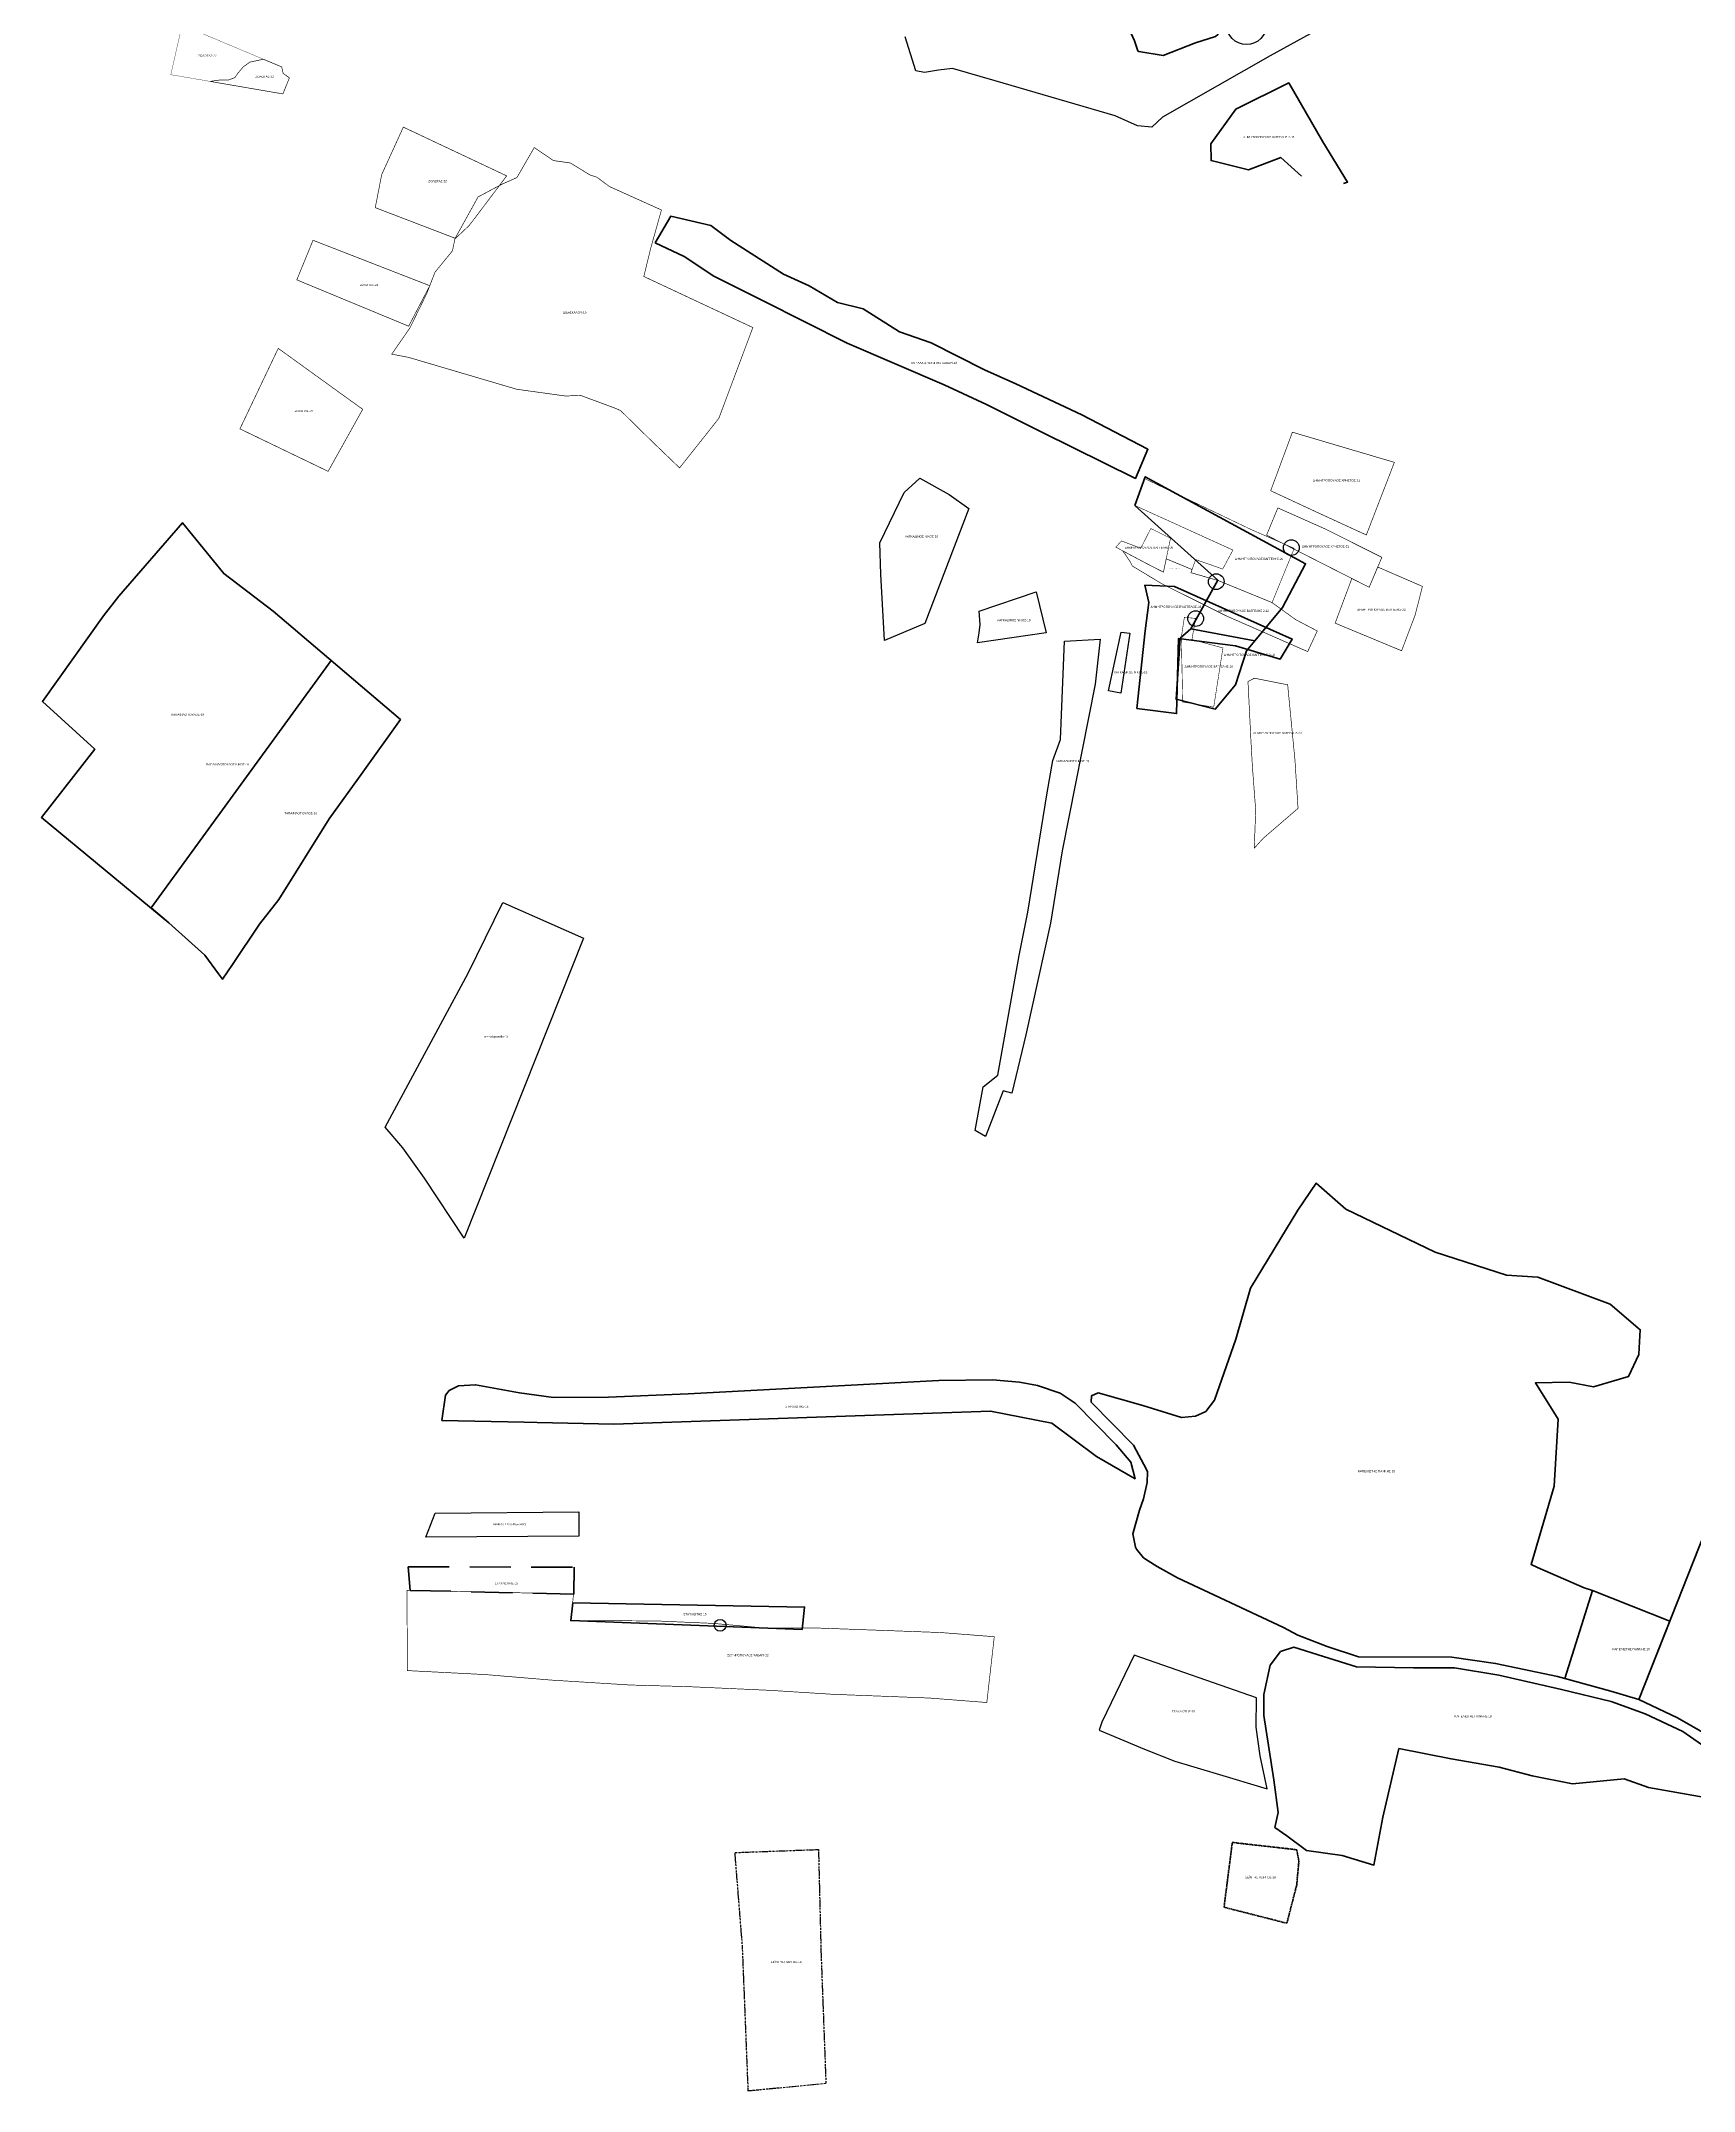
# Model space of a CAD drawing. Header units: metres. Extents: x 245125 to 394351, y 270578 to 4233311.
# Drawn here: x 267742 to 268509, y 4191771 to 4192723 of the extents above; entities that cross this region are included whole.
import ezdxf
from ezdxf.lldxf.tags import DXFTag

# ---------------------------------------------------------------- set-up
doc = ezdxf.new("R2010")
doc.units = ezdxf.units.M
doc.linetypes.add('HIDDEN2', pattern=[4.7625, 3.175, -1.5875])
doc.linetypes.add('t-orio', pattern=[0.79, 0.5, -0.12, 0.05, -0.12])
for name, color, linetype in [('Point_ID', 7, 'Continuous'), ('t-orio', 7, 't-orio'), ('topo2010', 207, 'Continuous'), ('topo2011', 23, 'Continuous'), ('topo2015', 137, 'Continuous'), ('topo2016', 36, 'Continuous'), ('topo2018', 5, 'Continuous'), ('topo2019', 6, 'Continuous'), ('topo2020', 3, 'Continuous'), ('topo2021', 4, 'Continuous'), ('topo2022', 30, 'Continuous'), ('topo2023', 41, 'Continuous')]:
    doc.layers.add(name, color=color, linetype=linetype)
doc.styles.get("Standard").update_dxf_attribs({"font": 'arial.ttf'})
tags = doc.linetypes.add('BORDER2', pattern=[0.875, 0.25, -0.125, 0.25, -0.125, 0, -0.125]).pattern_tags.tags
tags[14:15] = [DXFTag(74, 4), DXFTag(75, 0), DXFTag(340, '0'), DXFTag(46, 1.0), DXFTag(50, 0.0), DXFTag(44, 0.0), DXFTag(45, 0.0)]
tags[12:13] = [DXFTag(74, 4), DXFTag(75, 0), DXFTag(340, '0'), DXFTag(46, 1.0), DXFTag(50, 0.0), DXFTag(44, 0.0), DXFTag(45, 0.0)]
tags[10:11] = [DXFTag(74, 4), DXFTag(75, 0), DXFTag(340, '0'), DXFTag(46, 1.0), DXFTag(50, 0.0), DXFTag(44, 0.0), DXFTag(45, 0.0)]
tags[8:9] = [DXFTag(74, 4), DXFTag(75, 0), DXFTag(340, '0'), DXFTag(46, 1.0), DXFTag(50, 0.0), DXFTag(44, 0.0), DXFTag(45, 0.0)]
tags[6:7] = [DXFTag(74, 4), DXFTag(75, 0), DXFTag(340, '0'), DXFTag(46, 1.0), DXFTag(50, 0.0), DXFTag(44, 0.0), DXFTag(45, 0.0)]
tags[4:5] = [DXFTag(74, 4), DXFTag(75, 0), DXFTag(340, '0'), DXFTag(46, 1.0), DXFTag(50, 0.0), DXFTag(44, 0.0), DXFTag(45, 0.0)]
tags = doc.linetypes.add('DASHDOT2', pattern=[0.5, 0.25, -0.125, 0, -0.125]).pattern_tags.tags
tags[10:11] = [DXFTag(74, 4), DXFTag(75, 0), DXFTag(340, '0'), DXFTag(46, 1.0), DXFTag(50, 0.0), DXFTag(44, 0.0), DXFTag(45, 0.0)]
tags[8:9] = [DXFTag(74, 4), DXFTag(75, 0), DXFTag(340, '0'), DXFTag(46, 1.0), DXFTag(50, 0.0), DXFTag(44, 0.0), DXFTag(45, 0.0)]
tags[6:7] = [DXFTag(74, 4), DXFTag(75, 0), DXFTag(340, '0'), DXFTag(46, 1.0), DXFTag(50, 0.0), DXFTag(44, 0.0), DXFTag(45, 0.0)]
tags[4:5] = [DXFTag(74, 4), DXFTag(75, 0), DXFTag(340, '0'), DXFTag(46, 1.0), DXFTag(50, 0.0), DXFTag(44, 0.0), DXFTag(45, 0.0)]
tags = doc.linetypes.add('HIDDEN', pattern=[0.375, 0.25, -0.125]).pattern_tags.tags
tags[6:7] = [DXFTag(74, 4), DXFTag(75, 0), DXFTag(340, '0'), DXFTag(46, 1.0), DXFTag(50, 0.0), DXFTag(44, 0.0), DXFTag(45, 0.0)]
tags[4:5] = [DXFTag(74, 4), DXFTag(75, 0), DXFTag(340, '0'), DXFTag(46, 1.0), DXFTag(50, 0.0), DXFTag(44, 0.0), DXFTag(45, 0.0)]

msp = doc.modelspace()

# ---------------------------------------------------------------- linework, layer by layer
at = {"layer": 'Point_ID', "color": 1}
msp.add_circle((268057.09, 4191987.49), 2.74, dxfattribs=at)
at = {"layer": 'topo2010', "color": 207, "lineweight": -3}
for p, q in [((267940.15, 4192290.02), (267956.18, 4192322.82)), ((267956.18, 4192322.82), (267993.68, 4192306.28)), ((267993.68, 4192306.28), (267938.32, 4192167.08)), ((267901.72, 4192218.71), (267940.15, 4192290.02)), ((267909.86, 4192208.97), (267901.72, 4192218.71)), ((267919.96, 4192194.98), (267909.86, 4192208.97)), ((267938.32, 4192167.08), (267919.96, 4192194.98))]:
    msp.add_line(p, q, dxfattribs=at)
at = {"layer": 'topo2011', "color": 23}
for p, q in [((267920.53, 4192028.4), (267924.9, 4192039.56)), ((267924.9, 4192039.56), (267991.57, 4192040.19)), ((267924.9, 4192039.56), (267924.9, 4192039.56)), ((267991.57, 4192040.19), (267991.58, 4192028.79)), ((267991.58, 4192028.79), (267920.53, 4192028.4))]:
    msp.add_line(p, q, dxfattribs=at)
at = {"layer": 'topo2015', "color": 137, "lineweight": -3}
for p, q in [((268249.27, 4191973.66), (268234.29, 4191942.54)), ((268306.04, 4191953.76), (268249.27, 4191973.66)), ((268305.94, 4191940.16), (268306.04, 4191953.76)), ((268234.29, 4191942.54), (268232.97, 4191938.85)), ((268232.97, 4191938.85), (268254.02, 4191930.06)), ((268307.68, 4191926.9), (268305.94, 4191940.16)), ((268254.02, 4191930.06), (268268.13, 4191924.39)), ((268268.13, 4191924.39), (268287.35, 4191918.65)), ((268310.98, 4191911.59), (268307.68, 4191926.9)), ((268287.35, 4191918.65), (268310.98, 4191911.59))]:
    msp.add_line(p, q, dxfattribs=at)
at = {"layer": 'topo2015', "color": 137, "linetype": 'HIDDEN', "lineweight": 40, "ltscale": 4}
msp.add_lwpolyline([(267927.94, 4192082.45), (267929.69, 4192094.22), (267931.39, 4192096.41), (267935.63, 4192098.63), (267943.62, 4192099.14), (267963.96, 4192095.39), (267979.83, 4192093.26), (268005.34, 4192093.36), (268042.31, 4192094.88), (268158.56, 4192101.1), (268183.49, 4192101.35), (268196.06, 4192100.27), (268204.32, 4192098.75), (268214.84, 4192095.25), (268221.8, 4192090.58), (268240.97, 4192071.3), (268247.63, 4192063.19), (268249.65, 4192055.5), (268231.81, 4192065.85), (268211.07, 4192081.32), (268182.61, 4192086.86), (268007.71, 4192080.88), (267972.17, 4192081.64), (267966.12, 4192081.77), (267927.94, 4192082.45)], dxfattribs=at)
at = {"layer": 'topo2015', "color": 137, "linetype": 'HIDDEN2', "lineweight": 40, "ltscale": 6}
msp.add_lwpolyline([(267912.33, 4192014.64), (267989.33, 4192014.43), (267989.24, 4192001.93), (267913.28, 4192003.68), (267912.33, 4192014.64)], dxfattribs=at)
at = {"layer": 'topo2015', "color": 137, "linetype": 'HIDDEN', "lineweight": 40, "ltscale": 3}
msp.add_lwpolyline([(267988.76, 4191997.86), (268096.29, 4191995.94), (268095.13, 4191985.5), (267987.79, 4191989.66), (267988.76, 4191997.86)], dxfattribs=at)
msp.add_lwpolyline([(267988.76, 4191997.86), (268096.29, 4191995.94), (268095.13, 4191985.5), (267987.79, 4191989.66), (267988.76, 4191997.86)], dxfattribs=at)
at = {"layer": 'topo2016', "color": 36, "linetype": 'DASHDOT2', "lineweight": 40, "ltscale": 4}
msp.add_lwpolyline([(268026.98, 4192629.02), (268034.16, 4192641.3), (268052.75, 4192636.97), (268062.11, 4192630.04), (268086.52, 4192614.45), (268098.48, 4192609.06), (268111.55, 4192601.25), (268123.43, 4192598.36), (268140.35, 4192587.65), (268155.07, 4192582.56), (268179.83, 4192570.06), (268194.38, 4192563.63), (268224.98, 4192549.25), (268255.64, 4192533.21), (268249.79, 4192519.7), (268206.43, 4192541.17), (268206.43, 4192541.17), (268180.79, 4192554.03), (268161, 4192563.13), (268115.98, 4192582.45), (268076.72, 4192602.27), (268054.18, 4192613.5), (268040.43, 4192622.7)], close=True, dxfattribs=at)
at = {"layer": 'topo2018', "color": 5, "linetype": 'DASHDOT2', "lineweight": 60, "ltscale": 0.3}
for points in [[(268242.68, 4192737.33), (268249.41, 4192722.8), (268250.97, 4192718.07), (268251.39, 4192717.73), (268262.65, 4192715.93), (268277.74, 4192721.78), (268287, 4192724.77), (268288.08, 4192725.73), (268293.31, 4192730.4), (268297.81, 4192736.02), (268298.42, 4192736.45), (268285.49, 4192759.6), (268276.75, 4192751.53), (268262.85, 4192741.95), (268255.88, 4192738.01)], [(268249.6, 4192507.11), (268254.41, 4192520.49), (268328.8, 4192480.12), (268318.04, 4192459.83), (268305.19, 4192444.35), (268275.57, 4192449.91), (268288.14, 4192472.43)], [(268270.63, 4192445.5), (268275.57, 4192449.91), (268305.19, 4192444.35), (268301.36, 4192439.74), (268296.33, 4192423.92), (268286.85, 4192412.64), (268268.67, 4192417.2), (268270.63, 4192445.5)]]:
    msp.add_lwpolyline(points, close=True, dxfattribs=at)
at = {"layer": 'topo2018', "color": 5, "linetype": 'Continuous', "lineweight": 60, "ltscale": 0.3}
msp.add_lwpolyline([(268326.94, 4192659.88), (268317.3, 4192668.65), (268302.26, 4192662.9), (268284.96, 4192667.16), (268284.79, 4192674.95), (268296.36, 4192691.02), (268321.02, 4192703.18), (268336.73, 4192675.88), (268348.32, 4192657.19), (268346.45, 4192656.54)], dxfattribs=at)
at = {"layer": 'topo2018', "color": 5, "linetype": 'BORDER2', "lineweight": 40, "ltscale": 0.5}
msp.add_lwpolyline([(267826.22, 4192287.31), (267824.3, 4192289.81), (267817.98, 4192298.44), (267801.31, 4192313.49), (267742.13, 4192362.39), (267766.9, 4192393.99), (267742.58, 4192416.23), (267770.87, 4192455.97), (267770.87, 4192455.97), (267770.87, 4192455.97), (267778.12, 4192464.98), (267807.61, 4192499.13), (267826.75, 4192475.5), (267849.71, 4192458.05), (267875.45, 4192436.12), (267908.71, 4192407.74), (267891.21, 4192383.38), (267875.62, 4192361.68), (267852.33, 4192324.32), (267843.4, 4192312.89), (267830.83, 4192294.18)], close=True, dxfattribs=at)
at = {"layer": 'topo2018', "color": 5, "linetype": 'DASHDOT2', "lineweight": 60, "ltscale": 0.3, "flags": 128}
msp.add_lwpolyline([(268250.43, 4192412.87), (268268.9, 4192410.59), (268269.77, 4192445.37), (268296.3, 4192442.03), (268317.04, 4192435.81), (268322.62, 4192445.09), (268267.94, 4192469.49), (268254.14, 4192470.11), (268256.11, 4192462.15), (268254.39, 4192449.02)], close=True, dxfattribs=at)
at = {"layer": 'topo2018', "color": 5, "linetype": 'DASHDOT2', "lineweight": 60, "ltscale": 12, "flags": 128}
for points in [[(268449.08, 4191962.81), (268445.7, 4191963.75), (268417.01, 4191969.78), (268396.63, 4191972.63), (268353.42, 4191972.84), (268338.84, 4191977.67), (268325.25, 4191982.87), (268318.58, 4191986.42), (268269.33, 4192009.55), (268259.94, 4192014.7), (268255.73, 4192017.37), (268253.62, 4192018.72), (268250.39, 4192022.87), (268249.9, 4192023.72), (268248.65, 4192029.92), (268251.71, 4192040.96), (268253.56, 4192046.12), (268255.29, 4192053.78), (268255.4, 4192058.64), (268255.02, 4192059.82), (268248.87, 4192071.03), (268229.35, 4192091.09), (268229.37, 4192093.95), (268232.53, 4192095.29), (268253.32, 4192089.44), (268271.25, 4192083.97), (268277.68, 4192084.48), (268282.46, 4192086.72), (268286.53, 4192091.91), (268296.44, 4192120.21), (268303.17, 4192143.88), (268325.24, 4192180.11), (268333.66, 4192192.59), (268347.49, 4192180.63), (268388.89, 4192160.63), (268422.08, 4192150.02), (268436.6, 4192149.06), (268470.22, 4192136.45), (268484.13, 4192124.63), (268483.66, 4192116.19), (268483.49, 4192113.19), (268483.49, 4192113.19), (268483.49, 4192113.19), (268483.49, 4192113.19), (268483.49, 4192113.19), (268483.49, 4192113.19), (268483.49, 4192113.19), (268483.49, 4192113.19), (268478.69, 4192102.92), (268462.4, 4192098.15), (268451.07, 4192100.37), (268435.48, 4192099.98), (268446.09, 4192083.17), (268444.2, 4192051.97), (268433.45, 4192015.65), (268436.44, 4192014.28), (268458.1, 4192004.79), (268461.89, 4192003.56)], [(268483.5, 4191953.1), (268470.42, 4191956.98), (268449.08, 4191962.81), (268461.89, 4192003.56), (268497.81, 4191989.36)], [(268320.04, 4191889.74), (268314.6, 4191893.72), (268316.04, 4191900.63), (268314.07, 4191915.73), (268309.5, 4191945.66), (268309.5, 4191955.37), (268312.29, 4191969), (268317.2, 4191975.27), (268323.33, 4191977.31), (268337.15, 4191973.06), (268352.37, 4191968.18), (268378.94, 4191967.71), (268397.98, 4191967.77), (268418.48, 4191964.4), (268447.58, 4191957.63), (268470.56, 4191952.15), (268486.33, 4191946.44), (268503.88, 4191938.2), (268528.32, 4191921.2), (268540.56, 4191908.08), (268535.22, 4191903.89), (268487.94, 4191912.21), (268476.62, 4191916.29), (268452.68, 4191913.87), (268434.02, 4191917.61), (268418.62, 4191921.68), (268396.31, 4191925.5), (268372.12, 4191930.3), (268364.58, 4191898.51), (268360.51, 4191876.23), (268345.71, 4191880.59), (268329.23, 4191883.02)]]:
    msp.add_lwpolyline(points, close=True, dxfattribs=at)
at = {"layer": 'topo2018', "color": 5, "linetype": 'BORDER2', "lineweight": 60, "ltscale": 20}
msp.add_lwpolyline([(268534.12, 4192081.38), (268483.5, 4191953.1), (268483.5, 4191953.1), (268501.4, 4191944.61), (268515.12, 4191936.67)], dxfattribs=at)
at = {"layer": 'topo2018', "color": 1}
msp.add_circle((268301.38, 4192730.4), 9.36, dxfattribs=at)
at = {"layer": 'topo2019', "color": 6, "ltscale": 2}
for points in [[(268355.64, 4192739.57), (268312.3, 4192715.76), (268262.42, 4192687.25), (268257.4, 4192682.68), (268250.72, 4192683.26), (268240.39, 4192687.91), (268184.77, 4192704.19), (268164.96, 4192709.97), (268158.46, 4192709.11), (268152, 4192708.06), (268147.89, 4192708.75), (268142.95, 4192724.59)], [(268152.14, 4192452.29), (268133.44, 4192444.4), (268131.68, 4192475.21), (268131.17, 4192489.86), (268142.54, 4192513.22), (268149.78, 4192519.83), (268163.38, 4192512.25), (268172.56, 4192505.71), (268152.14, 4192452.29)], [(268177.24, 4192458.04), (268203.74, 4192467.09), (268208.47, 4192447.99), (268176.5, 4192443.35), (268177.3, 4192448.09), (268177.71, 4192451.93), (268177.24, 4192458.04)], [(268216.87, 4192444.15), (268233.44, 4192445.09), (268231.16, 4192424.21), (268215.79, 4192346.91), (268210.35, 4192313.33), (268198.98, 4192261.55), (268192.47, 4192234.45), (268188.41, 4192235.55), (268180.3, 4192214.36), (268175.46, 4192217.05), (268179.23, 4192237.33), (268186, 4192242.69), (268195.89, 4192298.37), (268199.85, 4192318.37), (268208.92, 4192373.84), (268211.57, 4192388.77), (268215.13, 4192398.58), (268216.87, 4192444.15)]]:
    msp.add_lwpolyline(points, dxfattribs=at)
at = {"layer": 'topo2019', "color": 6, "const_width": 0.3}
msp.add_lwpolyline([(268056.51, 4192547.57), (268038.28, 4192524.56), (268025.22, 4192537.11), (268010.98, 4192551.11), (268008.68, 4192552.16), (267992.34, 4192558.2), (267985.36, 4192557.92), (267962.71, 4192561.05), (267912.52, 4192575.85), (267904.7, 4192577.34), (267907.46, 4192581.32), (267913.17, 4192589.58), (267921.01, 4192605.65), (267924.75, 4192615.35), (267932.88, 4192625.3), (267934.04, 4192630.94), (267944.76, 4192650.3), (267955.93, 4192656.24), (267962.78, 4192659.29), (267970.84, 4192673.2), (267979.77, 4192667.17), (267987.64, 4192666.05), (267996.58, 4192660.56), (267999.9, 4192659.46), (268005.77, 4192655.1), (268029.87, 4192644.24), (268024.9, 4192626.56), (268021.68, 4192613.39), (268072.27, 4192589.69)], close=True, dxfattribs=at)
at = {"layer": 'topo2019', "color": 6, "lineweight": 35, "const_width": 0.3}
msp.add_lwpolyline([(267807.61, 4192499.13), (267826.75, 4192475.5), (267849.71, 4192458.05), (267875.45, 4192436.12), (267876.51, 4192435.22), (267908.71, 4192407.74), (267891.21, 4192383.38), (267875.62, 4192361.68), (267852.33, 4192324.32), (267843.4, 4192312.89), (267830.83, 4192294.18), (267826.22, 4192287.31), (267824.3, 4192289.81), (267817.98, 4192298.44), (267801.31, 4192313.49), (267793.01, 4192320.35), (267742.13, 4192362.39), (267766.9, 4192393.99), (267742.58, 4192416.23), (267770.87, 4192455.97), (267778.12, 4192464.98)], close=True, dxfattribs=at)
at = {"layer": 'topo2019', "color": 6, "ltscale": 2}
msp.add_lwpolyline([(268243.16, 4192448.39), (268247.27, 4192447.81), (268243.06, 4192419.96), (268237.4, 4192421.16)], close=True, dxfattribs=at)
at = {"layer": 'topo2019', "color": 6, "lineweight": 35}
msp.add_lwpolyline([(267876.51, 4192435.22), (267908.71, 4192407.74), (267891.21, 4192383.38), (267875.62, 4192361.68), (267852.33, 4192324.32), (267843.4, 4192312.89), (267830.83, 4192294.18), (267826.22, 4192287.31), (267824.3, 4192289.81), (267817.98, 4192298.44), (267801.31, 4192313.49), (267793.01, 4192320.35)], close=True, dxfattribs=at)
at = {"layer": 'topo2019', "color": 6, "linetype": 't-orio', "lineweight": 70}
msp.add_lwpolyline([(268294.8, 4191886.71), (268324.68, 4191883.34), (268325.67, 4191878.11), (268324.7, 4191867.03), (268320.1, 4191849.22), (268310.91, 4191851.57), (268290.96, 4191856.66)], close=True, dxfattribs=at)
at = {"layer": 'topo2019', "color": 6, "linetype": 't-orio', "ltscale": 2}
msp.add_lwpolyline([(268064, 4191882.02), (268102.75, 4191883.45), (268103.89, 4191835.93), (268106.2, 4191774.81), (268070.17, 4191771.37), (268067.5, 4191838.05), (268064, 4191882.02)], dxfattribs=at)
at = {"layer": 'topo2020', "color": 3, "linetype": 't-orio', "lineweight": 40, "ltscale": 15, "const_width": 0.25}
for points in [[(268249.6, 4192507.11), (268253.81, 4192519.73), (268303.4, 4192496.01), (268323.52, 4192487.21), (268313.24, 4192462.06), (268288.16, 4192472.32), (268275.6, 4192475.93), (268277.77, 4192482.03), (268290.34, 4192477.63), (268295.08, 4192486.43)], [(268256.99, 4192496.42), (268266.11, 4192491.88), (268262.83, 4192476.17), (268254.78, 4192480.3), (268244.31, 4192485.87), (268240.76, 4192487.81), (268243.34, 4192490.66), (268252.3, 4192487.3), (268256.99, 4192496.42)], [(268272.54, 4192455.21), (268277.71, 4192454.73), (268276.07, 4192444.93), (268290.44, 4192441), (268286.17, 4192413.52), (268271.78, 4192415.96), (268271.4, 4192433.42), (268271.13, 4192445.91)]]:
    msp.add_lwpolyline(points, close=True, dxfattribs=at)
at = {"layer": 'topo2021', "color": 4, "const_width": 0.3}
for points in [[(268322.68, 4192541.13), (268370.01, 4192527.13), (268356.99, 4192493.44), (268333.97, 4192504.02), (268315.34, 4192512.69), (268312.61, 4192513.96)], [(268315.93, 4192506), (268337.91, 4192496.23), (268364.19, 4192483.05), (268358.31, 4192469.16), (268310.69, 4192493.35)]]:
    msp.add_lwpolyline(points, close=True, dxfattribs=at)
at = {"layer": 'topo2021', "color": 1}
msp.add_circle((268322.19, 4192487.56), 3.64, dxfattribs=at)
at = {"layer": 'topo2022', "color": 30, "linetype": 't-orio', "ltscale": 25, "const_width": 0.15}
msp.add_lwpolyline([(267807.41, 4192730.04), (267845.32, 4192714.12), (267844.94, 4192714.15), (267838.85, 4192712.85), (267835.81, 4192710.68), (267833.42, 4192707.86), (267831.9, 4192705.69), (267829.08, 4192704.6), (267825.17, 4192704.6), (267820.61, 4192703.95), (267820.58, 4192703.88), (267802.15, 4192707.04)], close=True, dxfattribs=at)
at = {"layer": 'topo2022', "color": 30, "linetype": 't-orio', "ltscale": 35, "const_width": 0.3}
for points in [[(267845.32, 4192714.12), (267853.64, 4192710.63), (267854.28, 4192707.64), (267857.21, 4192705.56), (267854.19, 4192698.11), (267820.58, 4192703.88), (267820.61, 4192703.95), (267825.17, 4192704.6), (267829.08, 4192704.6), (267831.9, 4192705.69), (267833.42, 4192707.86), (267835.81, 4192710.68), (267838.85, 4192712.85), (267844.94, 4192714.15)], [(267910.08, 4192682.69), (267926.41, 4192674.99), (267958.05, 4192660.07), (267954.58, 4192655.47), (267940.72, 4192637.13), (267934.29, 4192631.06), (267897.05, 4192645.33), (267900.03, 4192660.64)], [(267868.17, 4192630.19), (267922.36, 4192609.1), (267912.55, 4192590.32), (267860.64, 4192611.82)], [(267852.03, 4192580.02), (267891.22, 4192551.74), (267876.85, 4192525.96), (267875.18, 4192522.96), (267851.82, 4192534.21), (267834.24, 4192542.68), (267840.99, 4192556.84)]]:
    msp.add_lwpolyline(points, close=True, dxfattribs=at)
at = {"layer": 'topo2022', "color": 30, "linetype": 't-orio', "ltscale": 45, "const_width": 0.3}
msp.add_lwpolyline([(268184.33, 4191982.18), (268180.86, 4191951.65), (268154.01, 4191953.74), (268109.21, 4191955.47), (268080.01, 4191957.31), (268041.92, 4191959.03), (268015.37, 4191959.77), (267978.68, 4191962.06), (267948.18, 4191964.61), (267911.98, 4191966.46), (267911.85, 4191988.01), (267911.85, 4192003.68), (267989.06, 4192002.02), (267987.81, 4191989.7), (268027.48, 4191989.5), (268054.08, 4191988.35), (268078.16, 4191986.18), (268095.22, 4191986.25), (268100.63, 4191986.27), (268135.89, 4191984.99), (268159.6, 4191984.11)], close=True, dxfattribs=at)
at = {"layer": 'topo2023', "color": 246, "linetype": 't-orio', "ltscale": 40, "const_width": 0.3}
for points in [[(268329.77, 4192439.31), (268291.93, 4192455.92), (268261.85, 4192470.94), (268248.37, 4192479.06), (268247.47, 4192480.93), (268243.96, 4192486.06), (268254.78, 4192480.3), (268262.83, 4192476.17), (268264.12, 4192482.38), (268276.12, 4192477.4), (268275.6, 4192475.93), (268288.16, 4192472.32), (268313.24, 4192462.06), (268324.19, 4192454.16), (268334.22, 4192448.88)], [(268362.25, 4192478.58), (268383.03, 4192469.57), (268379.67, 4192456.35), (268373.36, 4192439.7), (268342.53, 4192452.52), (268350.27, 4192473.25), (268358.31, 4192469.16)], [(268302.07, 4192425.43), (268305.04, 4192426.98), (268320.5, 4192423.91), (268320.77, 4192420.91), (268323.88, 4192388.89), (268325.29, 4192366.58), (268309.05, 4192352.59), (268304.98, 4192348.07), (268305.65, 4192365.68), (268304.13, 4192385.77), (268303.42, 4192398.31)]]:
    msp.add_lwpolyline(points, close=True, dxfattribs=at)
at = {"layer": 'topo2023', "color": 1}
for centre in [(268287.33, 4192471.77), (268277.78, 4192454.63)]:
    msp.add_circle(centre, 3.64, dxfattribs=at)

# ---------------------------------------------------------------- texts
at = {"layer": 't-orio', "color": 5, "insert": (268288.21, 4192458.72), "char_height": 1, "width": 41.4141, "attachment_point": 1}
msp.add_mtext('ΔΗΜΗΤΡΟΠΟΥΛΟΣ ΒΑΓΓΕΛΗΣ 2-18', dxfattribs=at)
at = {"layer": 'topo2010', "color": 207, "lineweight": 80, "ltscale": 20, "insert": (267947.75, 4192261.12), "char_height": 1, "width": 5.6681, "attachment_point": 1}
msp.add_mtext('manolopxarilis-10', dxfattribs=at)
at = {"layer": 'topo2011', "color": 23, "insert": (267951.67, 4192034.95), "char_height": 1, "width": 11.8739, "attachment_point": 1}
msp.add_mtext('xarilisbb-11(ορθογωνιες)', dxfattribs=at)
at = {"layer": 'topo2015', "color": 137, "char_height": 1, "width": 11.8739, "attachment_point": 1}
for insert in [(268087.4, 4192089.46), (267952.52, 4192007.47), (268040.05, 4191993.17)]:
    msp.add_mtext('ΣΤΑΥΛΙΩΤΗΣ-15', dxfattribs=dict(at, insert=insert))
at = {"layer": 'topo2015', "color": 137, "lineweight": 80, "ltscale": 20, "insert": (268266.73, 4191948.05), "char_height": 1, "width": 4.9743, "attachment_point": 1}
msp.add_mtext('ΣΤΑΥΛΙΩΤΗΣ-15', dxfattribs=at)
at = {"layer": 'topo2016', "color": 36, "insert": (268145.64, 4192573.78), "char_height": 1, "width": 24.3101, "attachment_point": 1}
msp.add_mtext('ΓΚΡΙΛΛΑ ΑΡΒΑΝΙΤΗΣ ΧΑΒΑΡΙ-16', dxfattribs=at)
at = {"layer": 'topo2018', "color": 5, "char_height": 1, "attachment_point": 1}
for s, insert, width in [('ΔΗΜΗΤΡΟΠΟΥΛΟΣ ΒΑΓΓΕΛΗΣ 2-18', (268299.88, 4192678.61), 37.7995), ('ΔΗΜΗΤΡΟΠΟΥΛΟΣ EYAΓΓΕΛΟΣ-18', (268256.87, 4192460.6), 42.9094), ('ΔΗΜΗΤΡΟΠΟΥΛΟΣ ΒΑΓΓΕΛΗΣ 2-18', (268290.9, 4192438.29), 35.3873), ('KAΠΕΛΙΩΤΗΣ ΓΙΑΝΝΗΣ-18', (268353.04, 4192059.53), 66.5918), ('KAΠΕΛΙΩΤΗΣ ΓΙΑΝΝΗΣ-18', (268471.24, 4191976.94), 39.4303), ('KAΠΕΛΙΩΤΗΣ ΓΙΑΝΝΗΣ-18', (268397.92, 4191945.76), 39.8031)]:
    msp.add_mtext(s, dxfattribs=dict(at, insert=insert, width=width))
at = {"layer": 'topo2018', "color": 5, "lineweight": 80, "ltscale": 20, "insert": (267818.51, 4192387.49), "char_height": 1, "width": 53.6558, "attachment_point": 1}
msp.add_mtext('ΠΑΠΑΦΙΛΟΠΟΥΛΟΣ NIKOΣ-18', dxfattribs=at)
at = {"layer": 'topo2019', "color": 6, "insert": (267984.15, 4192597.16), "char_height": 1, "width": 4.9743, "attachment_point": 1}
msp.add_mtext('ΔΙΔΑΣΚΑΛΟΥ-19', dxfattribs=at)
at = {"layer": 'topo2019', "color": 6, "lineweight": 80, "ltscale": 20, "char_height": 1, "attachment_point": 1}
for s, insert, width in [('ΛΑΓΚΑΔΙΝΟΣ ΝΙΚΟΣ-19', (268142.82, 4192493.26), 35.9913), ('ΛΑΓΚΑΔΙΝΟΣ ΝΙΚΟΣ-19', (268185.67, 4192454.4), 24.8224), ('ΛΑΓΚΑΔΙΝΟΣ ΝΙΚΟΣ-19', (268239.89, 4192430.23), 26.6068), ('ΠΑΠΑΦΙΛΟΠΟΥΛΟΣ-19', (267802.25, 4192410.58), 5.6681), ('ΛΑΓΚΑΔΙΝΟΣ ΝΙΚΟΣ-19', (268212.88, 4192389.02), 30.8814), ('ΠΑΠΑΦΙΛΟΠΟΥΛΟΣ-19', (267854.67, 4192364.81), 5.6681), ('ΣΕΪΝΤΗΣ ΓΙΩΡΓΟΣ-19', (268300.78, 4191871.05), 16.1523), ('ΣΕΪΝΤΗΣ ΓΙΩΡΓΟΣ-19', (268080.66, 4191831.76), 20.1445)]:
    msp.add_mtext(s, dxfattribs=dict(at, insert=insert, width=width))
at = {"layer": 'topo2020', "color": 3, "char_height": 1, "attachment_point": 1}
for insert, width in [((268244.91, 4192488.07), 31.6237), ((268296.01, 4192482.83), 26.591), ((268272.68, 4192432.92), 35.2633)]:
    msp.add_mtext('ΔΗΜΗΤΡΟΠΟΥΛΟΣ ΒΑΓΓΕΛΗΣ-20', dxfattribs=dict(at, insert=insert, width=width))
at = {"layer": 'topo2021', "color": 4, "ltscale": 3, "char_height": 1, "attachment_point": 1}
for insert, width in [((268332.21, 4192519.25), 44.8586), ((268327.13, 4192488.59), 33.4201)]:
    msp.add_mtext('ΔΗΜΗΤΡΟΠΟΥΛΟΣ ΧΡΗΣΤΟΣ-21', dxfattribs=dict(at, insert=insert, width=width))
at = {"layer": 'topo2022', "color": 30, "char_height": 1, "attachment_point": 1}
for s, insert, width in [('ZOΛΩΤΑΣ-22', (267814.85, 4192716.35), 9.2387), ('ZOΛΩΤΑΣ-22', (267841.41, 4192706.64), 9.2387), ('ZOΛΩΤΑΣ-22', (267921.7, 4192658.15), 9.2387), ('ZOΛΩΤΑΣ-22', (267889.87, 4192609.95), 9.2387), ('ZOΛΩΤΑΣ-22', (267859.65, 4192551.47), 9.2387), ('ΣΩΤΗΡΟΠΟΥΛΟΣ ΧΑΒΑΡΙ-22', (268060.43, 4191974.09), 46.5122)]:
    msp.add_mtext(s, dxfattribs=dict(at, insert=insert, width=width))
at = {"layer": 'topo2023', "color": 246, "attachment_point": 1}
for s, insert, char_height, width in [('ΔΗΜΗΤΡΟΠΟΥΛΟΣ ΒΑΓΓΕΛΗΣ-23', (268265.67, 4192477.94), 0.2, 4.9743), ('ΔΗΜΗΤΡΟΠΟΥΛΟΣ BAΓΓΕΛΗΣ-23', (268352.75, 4192459.3), 1, 28.6284), ('ΔΗΜΗΤΡΟΠΟΥΛΟΣ ΒΑΓΓΕΛΗΣ-23', (268304.5, 4192402.04), 1, 34.8643)]:
    msp.add_mtext(s, dxfattribs=dict(at, insert=insert, char_height=char_height, width=width))

doc.saveas('drawing.dxf')
